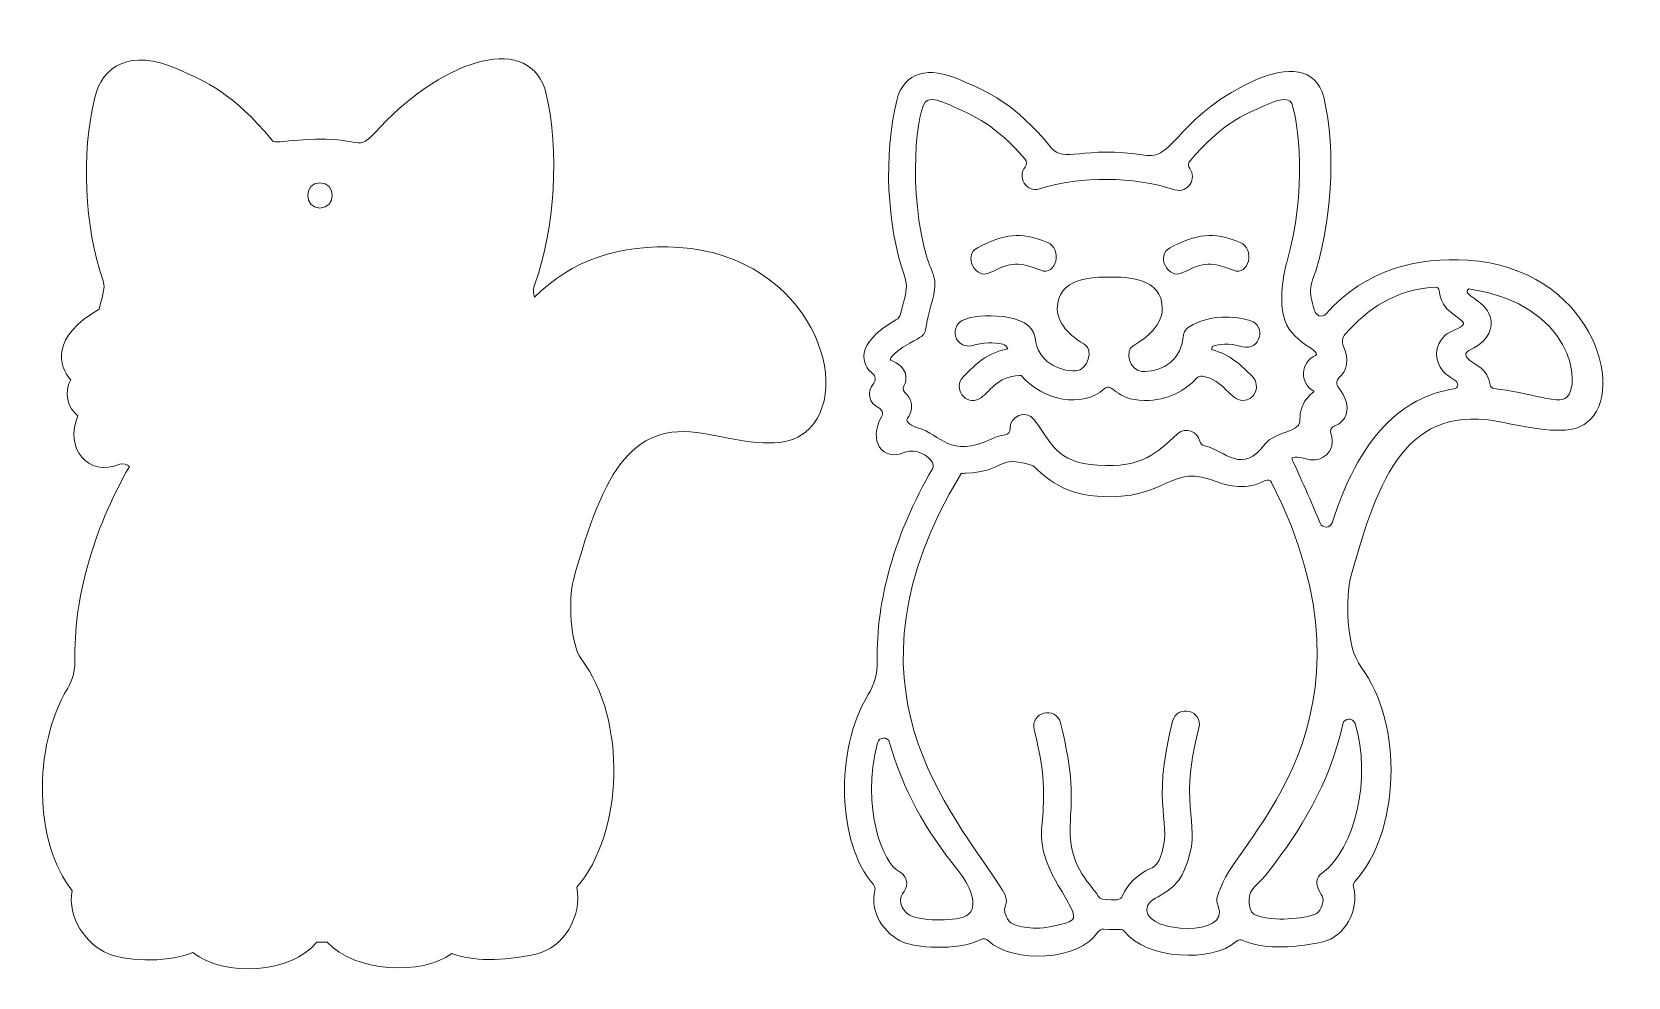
# Model space of a CAD drawing. Header units: inches. Extents: x 0.6 to 7.6, y -0.03 to 4.11.
import ezdxf

# ---------------------------------------------------------------- set-up
doc = ezdxf.new("R2010")
doc.units = ezdxf.units.IN
doc.header["$MEASUREMENT"] = 0
doc.layers.add('_U+0421_U+043B_U+043E_U+0439 1', color=7, linetype='Continuous')

msp = doc.modelspace()

# ---------------------------------------------------------------- linework, layer by layer
at = {"layer": '_U+0421_U+043B_U+043E_U+0439 1', "color": 12, "lineweight": 9, "true_color": 0xe30613}
for points, knots in [([(3.4364, 3.1663), (3.1764, 3.183), (2.9637, 3.1093), (2.8027, 2.9474), (2.7972, 2.9668), (2.7973, 2.9859), (2.8044, 3.0054), (2.8923, 3.246), (2.9135, 3.5963), (2.8548, 3.8383), (2.7887, 4.111), (2.4132, 3.9987), (2.1271, 3.6943), (1.9996, 3.5587), (2.0912, 3.6696), (1.7251, 3.6328), (1.6618, 3.6264), (1.6578, 3.6284), (1.6491, 3.6389), (1.4818, 3.8419), (1.3624, 3.8938), (1.236, 3.9487), (1.0284, 4.039), (0.9077, 3.9617), (0.8743, 3.8239), (0.814, 3.575), (0.8282, 3.2591), (0.9105, 3.0191), (0.9184, 2.9959), (0.918, 2.9899), (0.8934, 2.8951), (0.681, 2.7747), (0.7152, 2.6426), (0.7695, 2.5861), (0.737, 2.5306), (0.7548, 2.4618), (0.8007, 2.4277), (0.7379, 2.2878), (0.8459, 2.1566), (0.9844, 2.2164), (1.0009, 2.2216), (1.0162, 2.2138), (1.0262, 2.2059), (0.8625, 1.9158), (0.782, 1.6278), (0.787, 1.3496), (0.7877, 1.3091), (0.7769, 1.2693), (0.7558, 1.2346), (0.5986, 0.9756), (0.6108, 0.5489), (0.775, 0.3468), (0.7528, 0.2262), (0.8353, 0.1118), (0.9343, 0.0692), (0.9915, 0.0446), (1.1776, 0.0221), (1.305, 0.0749), (1.4392, -0.0327), (1.7404, -0.0196), (1.8476, 0.121), (1.8634, 0.1202), (1.8789, 0.1202), (1.8943, 0.1209), (2.0115, -0.0125), (2.3121, -0.027), (2.441, 0.071), (2.5321, 0.0361), (2.656, 0.0352), (2.81, 0.0683), (2.9297, 0.0941), (3.0133, 0.2333), (2.9887, 0.3612), (3.1949, 0.5974), (3.2085, 1.0971), (3.0088, 1.3603), (2.9593, 1.4256), (2.9508, 1.6252), (2.9738, 1.7085), (3.1088, 2.1983), (3.2336, 2.4186), (3.5777, 2.3451), (3.7869, 2.3005), (3.9081, 2.2898), (3.9903, 2.3553), (4.2172, 2.5362), (4.0151, 3.1294), (3.4364, 3.1663)], [0, 0, 0, 0, 1, 1, 1, 2, 2, 2, 3, 3, 3, 4, 4, 4, 5, 5, 5, 6, 6, 6, 7, 7, 7, 8, 8, 8, 9, 9, 9, 10, 10, 10, 11, 11, 11, 12, 12, 12, 13, 13, 13, 14, 14, 14, 15, 15, 15, 16, 16, 16, 17, 17, 17, 18, 18, 18, 19, 19, 19, 20, 20, 20, 21, 21, 21, 22, 22, 22, 23, 23, 23, 24, 24, 24, 25, 25, 25, 26, 26, 26, 27, 27, 27, 28, 28, 28, 29, 29, 29, 29]), ([(7.4194, 2.3984), (7.3549, 2.347), (7.2408, 2.359), (7.0529, 2.3991), (6.6306, 2.4892), (6.5047, 2.1611), (6.3839, 1.7229), (6.3599, 1.6358), (6.362, 1.4136), (6.4282, 1.3264), (6.6173, 1.0771), (6.5985, 0.5988), (6.4021, 0.388), (6.3956, 0.381), (6.3927, 0.3714), (6.3951, 0.3622), (6.4219, 0.2599), (6.3546, 0.1422), (6.2619, 0.1222), (6.1096, 0.0894), (5.9919, 0.0915), (5.9106, 0.1283), (5.9006, 0.1328), (5.889, 0.1305), (5.8808, 0.123), (5.7773, 0.029), (5.4824, 0.046), (5.3922, 0.1663), (5.3784, 0.1848), (5.368, 0.1715), (5.2998, 0.177), (5.2896, 0.1778), (5.2797, 0.1733), (5.2743, 0.1647), (5.1946, 0.0391), (4.9033, 0.0233), (4.7927, 0.1273), (4.7842, 0.1353), (4.7718, 0.1373), (4.7613, 0.1321), (4.6512, 0.0774), (4.4672, 0.0995), (4.4199, 0.1199), (4.337, 0.1555), (4.2714, 0.2525), (4.2959, 0.3479), (4.2981, 0.3566), (4.2952, 0.3657), (4.2893, 0.3725), (4.1327, 0.5512), (4.1171, 0.9585), (4.267, 1.2054), (4.2935, 1.2491), (4.3071, 1.2992), (4.3062, 1.3502), (4.3013, 1.624), (4.3827, 1.9085), (4.5483, 2.1959), (4.5535, 2.2049), (4.5533, 2.2161), (4.5476, 2.2247), (4.5303, 2.2507), (4.4822, 2.2872), (4.4279, 2.2679), (4.3286, 2.2233), (4.2655, 2.3218), (4.325, 2.4233), (4.3334, 2.4378), (4.3282, 2.4564), (4.3129, 2.4632), (4.2708, 2.4817), (4.2575, 2.533), (4.2909, 2.5717), (4.3018, 2.5843), (4.2994, 2.603), (4.2861, 2.6129), (4.2397, 2.6474), (4.2003, 2.7423), (4.3885, 2.8487), (4.4116, 2.8617), (4.4084, 2.8763), (4.4228, 2.9311), (4.4337, 2.9723), (4.4402, 2.9972), (4.4267, 3.0367), (4.3476, 3.2674), (4.3339, 3.5711), (4.392, 3.8104), (4.4235, 3.9404), (4.5367, 3.9588), (4.6641, 3.9032), (4.7964, 3.8455), (4.9055, 3.8026), (5.0699, 3.6032), (5.1282, 3.5324), (5.2001, 3.6151), (5.4884, 3.5699), (5.6076, 3.5511), (5.6345, 3.7554), (5.9727, 3.9032), (6.0998, 3.9587), (6.2322, 3.9578), (6.2645, 3.8248), (6.3209, 3.5922), (6.3005, 3.2555), (6.2159, 3.0241), (6.2052, 2.9949), (6.204, 2.9637), (6.2123, 2.934), (6.2238, 2.8932), (6.2224, 2.8855), (6.2342, 2.8733), (6.2453, 2.8619), (6.2639, 2.8623), (6.2744, 2.8742), (6.4504, 3.074), (6.6801, 3.1243), (6.8966, 3.1105), (7.4323, 3.0763), (7.5996, 2.5422), (7.4194, 2.3984)], [0, 0, 0, 0, 1, 1, 1, 2, 2, 2, 3, 3, 3, 4, 4, 4, 5, 5, 5, 6, 6, 6, 7, 7, 7, 8, 8, 8, 9, 9, 9, 10, 10, 10, 11, 11, 11, 12, 12, 12, 13, 13, 13, 14, 14, 14, 15, 15, 15, 16, 16, 16, 17, 17, 17, 18, 18, 18, 19, 19, 19, 20, 20, 20, 21, 21, 21, 22, 22, 22, 23, 23, 23, 24, 24, 24, 25, 25, 25, 26, 26, 26, 27, 27, 27, 28, 28, 28, 29, 29, 29, 30, 30, 30, 31, 31, 31, 32, 32, 32, 33, 33, 33, 34, 34, 34, 35, 35, 35, 36, 36, 36, 37, 37, 37, 38, 38, 38, 39, 39, 39, 40, 40, 40, 40]), ([(4.8092, 2.327), (4.827, 2.3353), (4.8452, 2.3413), (4.8662, 2.3443), (4.88, 2.3463), (4.8892, 2.3588), (4.8888, 2.3728), (4.8872, 2.4234), (4.9575, 2.4591), (4.9952, 2.41), (5.0743, 2.3071), (5.0859, 2.224), (5.2745, 2.211), (5.4712, 2.1975), (5.5316, 2.2664), (5.6232, 2.3488), (5.6598, 2.3817), (5.7123, 2.3583), (5.7214, 2.3172), (5.7237, 2.3068), (5.732, 2.2991), (5.7424, 2.2966), (5.8349, 2.2741), (5.9058, 2.1667), (6.0076, 2.3053), (6.0474, 2.3578), (6.16, 2.3582), (6.1593, 2.4003), (6.1573, 2.51), (6.2312, 2.5308), (6.2215, 2.5359), (6.1558, 2.5703), (6.1644, 2.6631), (6.2288, 2.6928), (6.2479, 2.7016), (6.1964, 2.7312), (6.1795, 2.7438), (6.144, 2.7704), (6.1027, 2.8005), (6.087, 2.8731), (6.0658, 2.9718), (6.1007, 3.0945), (6.1022, 3.0997), (6.1929, 3.4123), (6.1534, 3.7269), (6.1243, 3.7966), (6.1101, 3.8303), (6.0536, 3.8087), (6.0203, 3.7941), (5.9058, 3.7442), (5.8182, 3.7095), (5.6785, 3.5462), (5.6702, 3.5365), (5.6691, 3.522), (5.6769, 3.512), (5.7093, 3.4704), (5.6701, 3.4004), (5.611, 3.4192), (5.4263, 3.4782), (5.2047, 3.4796), (5.0184, 3.4229), (4.9574, 3.4044), (4.9202, 3.4782), (4.9548, 3.5183), (4.9638, 3.5287), (4.9635, 3.5443), (4.9544, 3.5546), (4.823, 3.704), (4.7338, 3.7429), (4.6244, 3.7907), (4.5813, 3.8095), (4.5528, 3.821), (4.5261, 3.8105), (4.4767, 3.791), (4.4392, 3.4036), (4.5255, 3.1174), (4.555, 3.0327), (4.575, 3.0266), (4.5428, 2.9155), (4.4954, 2.752), (4.5525, 2.8084), (4.4281, 2.7344), (4.4081, 2.7225), (4.3491, 2.6783), (4.3664, 2.6717), (4.4375, 2.6444), (4.4411, 2.5912), (4.4244, 2.5616), (4.4037, 2.525), (4.4652, 2.5252), (4.4559, 2.457), (4.4536, 2.4398), (4.4472, 2.4274), (4.4389, 2.4176), (4.4255, 2.4018), (4.4622, 2.3811), (4.4822, 2.3757), (4.5908, 2.3459), (4.6201, 2.2389), (4.8092, 2.327)], [0, 0, 0, 0, 1, 1, 1, 2, 2, 2, 3, 3, 3, 4, 4, 4, 5, 5, 5, 6, 6, 6, 7, 7, 7, 8, 8, 8, 9, 9, 9, 10, 10, 10, 11, 11, 11, 12, 12, 12, 13, 13, 13, 14, 14, 14, 15, 15, 15, 16, 16, 16, 17, 17, 17, 18, 18, 18, 19, 19, 19, 20, 20, 20, 21, 21, 21, 22, 22, 22, 23, 23, 23, 24, 24, 24, 25, 25, 25, 26, 26, 26, 27, 27, 27, 28, 28, 28, 29, 29, 29, 30, 30, 30, 31, 31, 31, 32, 32, 32, 33, 33, 33, 33]), ([(1.8619, 3.3389), (1.7903, 3.3389), (1.7904, 3.4501), (1.8619, 3.4501), (1.9335, 3.4501), (1.9334, 3.3389), (1.8619, 3.3389)], [0, 0, 0, 0, 1, 1, 1, 2, 2, 2, 2]), ([(4.8022, 3.056), (4.894, 3.1032), (4.9293, 3.1035), (5.0235, 3.0659), (5.0916, 3.0386), (5.1209, 3.1604), (5.0533, 3.1875), (4.9295, 3.2369), (4.8642, 3.226), (4.7457, 3.1648), (4.6802, 3.1311), (4.7371, 3.0224), (4.8022, 3.056)], [0, 0, 0, 0, 1, 1, 1, 2, 2, 2, 3, 3, 3, 4, 4, 4, 4]), ([(5.6472, 3.056), (5.739, 3.1032), (5.7743, 3.1035), (5.8685, 3.0659), (5.9366, 3.0386), (5.9659, 3.1604), (5.8983, 3.1875), (5.7746, 3.2369), (5.7092, 3.226), (5.5907, 3.1648), (5.5252, 3.1311), (5.5821, 3.0224), (5.6472, 3.056)], [0, 0, 0, 0, 1, 1, 1, 2, 2, 2, 3, 3, 3, 4, 4, 4, 4]), ([(4.8785, 2.7212), (4.8758, 2.7324), (4.8674, 2.7402), (4.8573, 2.7424), (4.8169, 2.751), (4.769, 2.7492), (4.7236, 2.736), (4.6921, 2.7269), (4.659, 2.7451), (4.6499, 2.7766), (4.6407, 2.808), (4.6589, 2.8411), (4.6904, 2.8503), (4.7407, 2.8754), (4.9852, 2.8856), (4.9985, 2.7703), (5.0099, 2.665), (5.1035, 2.6224), (5.1768, 2.6253), (5.2316, 2.6277), (5.2549, 2.7188), (5.218, 2.7398), (5.1727, 2.7656), (5.0967, 2.8204), (5.0962, 2.8969), (5.0962, 3.0358), (5.2516, 3.036), (5.3263, 3.0362), (5.4009, 3.0362), (5.556, 3.0362), (5.5565, 2.8978), (5.5565, 2.8136), (5.4668, 2.756), (5.4282, 2.7351), (5.3905, 2.7146), (5.4122, 2.626), (5.4671, 2.6228), (5.5404, 2.6184), (5.6339, 2.6598), (5.6467, 2.7651), (5.6493, 2.7878), (5.6544, 2.8069), (5.6774, 2.8202), (5.7506, 2.8627), (5.8442, 2.8735), (5.9416, 2.8452), (5.9416, 2.8452), (5.9416, 2.8452), (5.9416, 2.8452), (6.0171, 2.8233), (5.984, 2.709), (5.9084, 2.7309), (5.8441, 2.7496), (5.8083, 2.7419), (5.7754, 2.7324), (5.7749, 2.7276), (5.7743, 2.7228), (5.7734, 2.7178), (5.8539, 2.6984), (5.9053, 2.6468), (5.9516, 2.6), (5.9914, 2.5598), (5.9608, 2.4949), (5.9105, 2.4949), (5.8506, 2.4949), (5.8307, 2.586), (5.7328, 2.6017), (5.7233, 2.6033), (5.7138, 2.5997), (5.7073, 2.5926), (5.657, 2.5381), (5.58, 2.4953), (5.4783, 2.4953), (5.3463, 2.4953), (5.3394, 2.5789), (5.3022, 2.5458), (5.2073, 2.4617), (5.0335, 2.4923), (4.9379, 2.6044), (4.9359, 2.6042), (4.934, 2.604), (4.9319, 2.604), (4.8289, 2.6037), (4.7978, 2.5258), (4.7539, 2.5024), (4.693, 2.47), (4.6355, 2.5506), (4.684, 2.5996), (4.7357, 2.6519), (4.789, 2.7055), (4.8785, 2.7212)], [0, 0, 0, 0, 1, 1, 1, 2, 2, 2, 3, 3, 3, 4, 4, 4, 5, 5, 5, 6, 6, 6, 7, 7, 7, 8, 8, 8, 9, 9, 9, 10, 10, 10, 11, 11, 11, 12, 12, 12, 13, 13, 13, 14, 14, 14, 15, 15, 15, 16, 16, 16, 17, 17, 17, 18, 18, 18, 19, 19, 19, 20, 20, 20, 21, 21, 21, 22, 22, 22, 23, 23, 23, 24, 24, 24, 25, 25, 25, 26, 26, 26, 27, 27, 27, 28, 28, 28, 29, 29, 29, 30, 30, 30, 30]), ([(6.8053, 2.8965), (6.7556, 2.9532), (6.7859, 2.9944), (6.7523, 2.9923), (6.5791, 2.9813), (6.4566, 2.8977), (6.3589, 2.7854), (6.3462, 2.7707), (6.3429, 2.7506), (6.3506, 2.7343), (6.3784, 2.6756), (6.3651, 2.622), (6.3314, 2.5939), (6.3201, 2.5845), (6.3179, 2.5678), (6.3268, 2.5561), (6.4015, 2.4577), (6.3583, 2.4009), (6.312, 2.3837), (6.2982, 2.3787), (6.2911, 2.3641), (6.2959, 2.3503), (6.3235, 2.2705), (6.2524, 2.2204), (6.1939, 2.2376), (6.182, 2.2411), (6.1348, 2.2525), (6.1265, 2.2432), (6.1256, 2.2415), (6.126, 2.2349), (6.1278, 2.2313), (6.1465, 2.1938), (6.2002, 2.0746), (6.2493, 1.9567), (6.2592, 1.9329), (6.2934, 1.9345), (6.3013, 1.959), (6.4366, 2.3817), (6.6428, 2.5166), (6.8361, 2.5457), (6.8527, 2.5482), (6.8584, 2.5692), (6.8451, 2.5794), (6.8231, 2.5961), (6.7973, 2.6113), (6.7887, 2.622), (6.7487, 2.6716), (6.7481, 2.7347), (6.7968, 2.7815), (6.8155, 2.7993), (6.8672, 2.8096), (6.8777, 2.8296), (6.8842, 2.842), (6.8207, 2.8789), (6.8053, 2.8965)], [0, 0, 0, 0, 1, 1, 1, 2, 2, 2, 3, 3, 3, 4, 4, 4, 5, 5, 5, 6, 6, 6, 7, 7, 7, 8, 8, 8, 9, 9, 9, 10, 10, 10, 11, 11, 11, 12, 12, 12, 13, 13, 13, 14, 14, 14, 15, 15, 15, 16, 16, 16, 17, 17, 17, 18, 18, 18, 18]), ([(6.9018, 2.9848), (6.8643, 2.9593), (6.9719, 2.9374), (6.9948, 2.8627), (7.0111, 2.8094), (6.9818, 2.761), (6.9362, 2.7334), (6.9047, 2.7144), (6.8649, 2.7058), (6.9038, 2.6722), (6.9285, 2.6509), (6.9857, 2.6334), (6.9944, 2.5641), (6.9955, 2.5554), (7.0025, 2.5486), (7.0112, 2.5476), (7.1669, 2.5308), (7.2923, 2.4763), (7.3302, 2.5082), (7.3942, 2.5619), (7.3603, 2.9154), (6.9018, 2.9848)], [0, 0, 0, 0, 1, 1, 1, 2, 2, 2, 3, 3, 3, 4, 4, 4, 5, 5, 5, 6, 6, 6, 7, 7, 7, 7]), ([(6.0363, 2.1358), (6.031, 2.1464), (6.0182, 2.1495), (6.0079, 2.1438), (5.9312, 2.1015), (5.8394, 2.1205), (5.8016, 2.1365), (5.5836, 2.2285), (5.5888, 2.0534), (5.2712, 2.0753), (5.0808, 2.0884), (5.0059, 2.2043), (4.9853, 2.2108), (4.8293, 2.2595), (4.8699, 2.1839), (4.6956, 2.1764), (4.6877, 2.176), (4.6768, 2.1756), (4.6742, 2.1743), (4.6742, 2.1743), (4.673, 2.1733), (4.6709, 2.1698), (4.1134, 1.2403), (4.6277, 0.7058), (4.8561, 0.3482), (4.8964, 0.285), (4.849, 0.285), (4.8712, 0.2336), (4.878, 0.2177), (4.8896, 0.2049), (4.9013, 0.2004), (4.949, 0.1819), (5.0137, 0.1678), (5.1322, 0.2042), (5.1813, 0.2192), (5.1834, 0.2319), (5.1168, 0.341), (4.9331, 0.6416), (5.108, 0.6099), (4.9946, 1.0519), (4.975, 1.1281), (5.0903, 1.1576), (5.1099, 1.0815), (5.1672, 0.858), (5.1593, 0.744), (5.1534, 0.6608), (5.1388, 0.4518), (5.2343, 0.3896), (5.276, 0.3219), (5.2803, 0.3149), (5.2877, 0.3102), (5.2958, 0.3092), (5.3533, 0.3022), (5.3745, 0.3037), (5.3825, 0.3234), (5.4028, 0.3731), (5.4461, 0.4162), (5.5049, 0.4432), (5.5231, 0.4516), (5.5379, 0.4676), (5.5457, 0.4871), (5.6105, 0.6495), (5.5003, 0.6939), (5.6018, 1.0895), (5.6213, 1.1654), (5.7367, 1.1364), (5.7171, 1.06), (5.6181, 0.6743), (5.7418, 0.6455), (5.6544, 0.4384), (5.5998, 0.309), (5.4873, 0.3291), (5.4887, 0.2597), (5.4908, 0.1604), (5.8587, 0.1397), (5.8016, 0.2797), (5.788, 0.3132), (5.8028, 0.3325), (5.8127, 0.3604), (5.8127, 0.3604), (5.8127, 0.3604), (5.8127, 0.3604), (5.8896, 0.5773), (6.5629, 1.094), (6.0363, 2.1358)], [0, 0, 0, 0, 1, 1, 1, 2, 2, 2, 3, 3, 3, 4, 4, 4, 5, 5, 5, 6, 6, 6, 7, 7, 7, 8, 8, 8, 9, 9, 9, 10, 10, 10, 11, 11, 11, 12, 12, 12, 13, 13, 13, 14, 14, 14, 15, 15, 15, 16, 16, 16, 17, 17, 17, 18, 18, 18, 19, 19, 19, 20, 20, 20, 21, 21, 21, 22, 22, 22, 23, 23, 23, 24, 24, 24, 25, 25, 25, 26, 26, 26, 27, 27, 27, 28, 28, 28, 28]), ([(6.3483, 1.0763), (6.2892, 0.8072), (6.1563, 0.6044), (6.0296, 0.4386), (5.9715, 0.3626), (5.9373, 0.3542), (5.9371, 0.3085), (5.9369, 0.2628), (5.948, 0.2482), (5.9647, 0.2403), (6.0241, 0.2124), (6.153, 0.218), (6.2242, 0.2414), (6.249, 0.2495), (6.2617, 0.2885), (6.2617, 0.3034), (6.2617, 0.3174), (6.2559, 0.327), (6.2491, 0.3381), (6.2268, 0.3744), (6.2302, 0.4035), (6.2593, 0.4248), (6.4016, 0.529), (6.4761, 0.8393), (6.4019, 1.079), (6.3935, 1.1062), (6.3544, 1.1042), (6.3483, 1.0763)], [0, 0, 0, 0, 1, 1, 1, 2, 2, 2, 3, 3, 3, 4, 4, 4, 5, 5, 5, 6, 6, 6, 7, 7, 7, 8, 8, 8, 9, 9, 9, 9]), ([(4.6599, 0.4358), (4.5145, 0.6137), (4.4177, 0.7941), (4.3607, 0.9949), (4.353, 1.0223), (4.3144, 1.0217), (4.3072, 0.9942), (4.2324, 0.709), (4.334, 0.4634), (4.4021, 0.43), (4.4156, 0.4234), (4.4262, 0.4118), (4.4315, 0.3973), (4.4504, 0.3457), (4.3994, 0.3388), (4.4101, 0.2902), (4.4152, 0.2669), (4.4329, 0.2469), (4.4478, 0.2392), (4.5117, 0.2063), (4.6619, 0.2158), (4.696, 0.2351), (4.7613, 0.2723), (4.7069, 0.3783), (4.6599, 0.4358)], [0, 0, 0, 0, 1, 1, 1, 2, 2, 2, 3, 3, 3, 4, 4, 4, 5, 5, 5, 6, 6, 6, 7, 7, 7, 8, 8, 8, 8])]:
    msp.add_open_spline(points, degree=3, knots=knots, dxfattribs=at)

doc.saveas('drawing.dxf')
